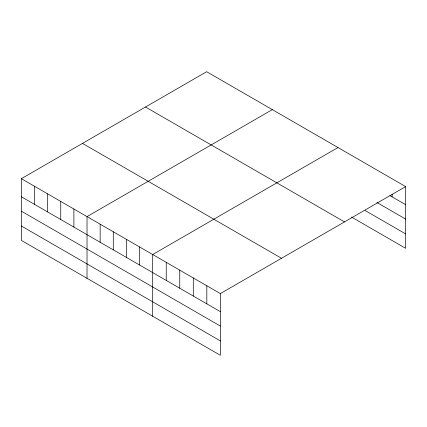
<?xml version="1.0" encoding="UTF-8"?>
<svg xmlns="http://www.w3.org/2000/svg" width="427" height="427" viewBox="0 0 427 427"><rect width="100%" height="100%" fill="white"/><g stroke="black" fill="none" stroke-linecap="round" stroke-linejoin="round"><path stroke-width="0.64" d="M21.35 178.689L220.353 293.584L220.353 355.291L21.35 240.396L21.35 178.689L206.647 71.709L405.65 186.604L405.65 248.311L351.522 217.06M272.319 109.627L87.023 216.606L87.023 278.308M337.987 147.539L152.69 254.519L152.69 316.226M220.353 293.584L405.65 186.604M389.862 195.566L405.65 204.677M376.892 202.473L405.65 219.078M365.053 210.474L405.65 233.911M145.5 107.017L344.504 221.907M82.496 143.387L281.5 258.282M21.35 196.767L220.353 311.657M21.35 211.162L220.353 326.057M21.35 225.995L220.353 340.89M392.119 194.285L392.119 196.863M206.823 285.77L206.823 303.848M193.287 277.961L193.287 296.034M179.756 270.147L179.756 288.22M166.226 262.333L166.226 280.406M139.56 246.939L139.56 265.012M126.424 239.355L126.424 257.428M113.288 231.77L113.288 249.848M100.153 224.191L100.153 242.264M73.887 209.022L73.887 227.095M60.751 201.443L60.751 219.515M47.616 193.858L47.616 211.931M34.486 186.273L34.486 204.346"/></g></svg>
